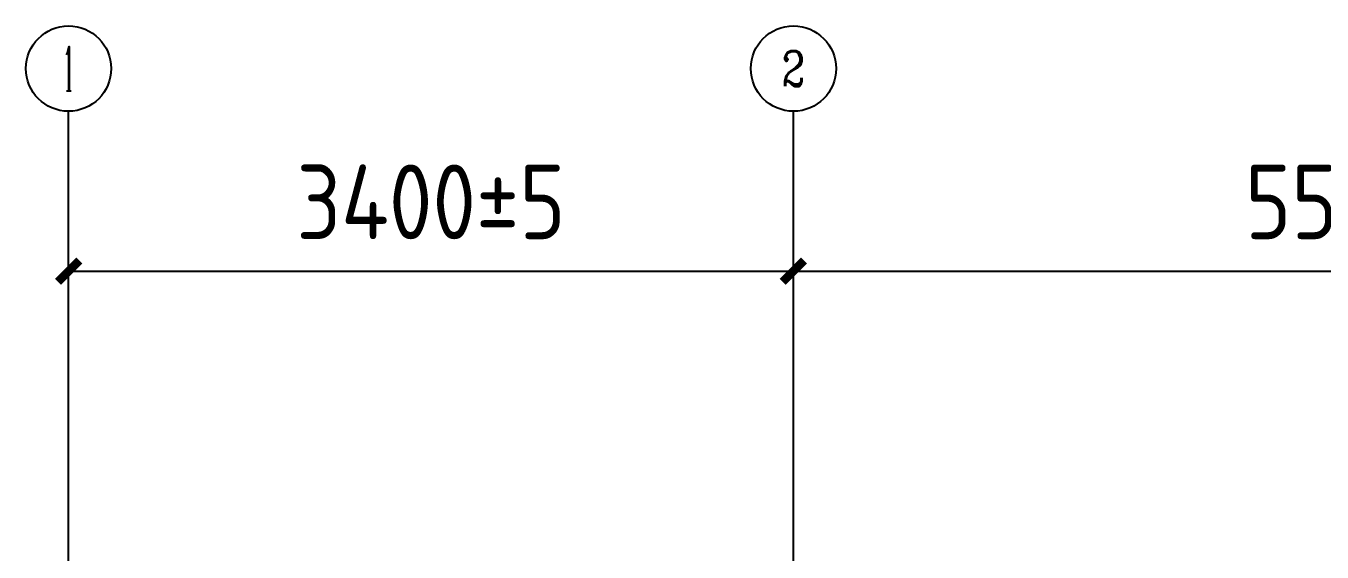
# Model space of a CAD drawing. Extents: x 1129386 to 1341523, y 309636 to 351636.
# Drawn here: x 1221323 to 1227403, y 344017 to 346484 of the extents above; entities that cross this region are included whole.
import ezdxf
from ezdxf.enums import TextEntityAlignment as Align

# ---------------------------------------------------------------- set-up
doc = ezdxf.new("R2010")
doc.units = 0
doc.header["$LTSCALE"] = 1000
doc.header["$MEASUREMENT"] = 0
for name, color, linetype in [('AXIS', 3, 'Continuous'), ('AXIS_TEXT', 7, 'Continuous'), ('DOTE', 1, 'Continuous')]:
    doc.layers.add(name, color=color, linetype=linetype)
doc.styles.add('_TCH_AXIS', font='COMPLEX', dxfattribs={"bigfont": 'GBCBIG'})
doc.styles.add('COMPLEX', font='COMPLEX')
doc.styles.get("Standard").update_dxf_attribs({"font": 'gbenor.shx', "bigfont": 'gbcbig.shx'})
doc.dimstyles.new('STANDARD$0', dxfattribs={"dimscale": 100, "dimtxt": 3.5, "dimasz": 1, "dimexe": 2.5, "dimexo": 3, "dimgap": 1.5, "dimtad": 1, "dimdec": 0, "dimzin": 0, "dimdsep": 46, "dimtxsty": 'Standard', "dimblk": 'ARCHTICK', "dimcen": 0.09, "dimadec": 0, "dimazin": 0, "dimtfac": 1, "dimtdec": 0, "dimtix": 1, "dimtmove": 2, "dimatfit": 3, "dimldrblk": 'ARCHTICK', "dimfxl": 1, "dimtolj": 1, "dimtzin": 0, "dimarcsym": 0})

# ---------------------------------------------------------------- blocks, each defined once
blk = doc.blocks.new('_ArchTick')
at = {"color": 0, "linetype": 'ByBlock', "const_width": 0.4}
blk.add_lwpolyline([(-0.5, -0.5), (0.5, 0.5)], dxfattribs=at)
blk = doc.blocks.new('*D112')
at = {"color": 0, "lineweight": -2}
for p, q in [((1221523.4, 344384.5), (1221523.4, 345584.5)), ((1224923.4, 344384.5), (1224923.4, 345584.5))]:
    blk.add_line(p, q, dxfattribs=at)
at = {"color": 0, "linetype": 'ByBlock', "lineweight": -2}
blk.add_line((1221523.4, 345334.5), (1224923.4, 345334.5), dxfattribs=at)
at = {"layer": 'Defpoints', "color": 0}
for p in [(1224923.4, 345334.5), (1221523.4, 344084.5), (1224923.4, 344084.5)]:
    blk.add_point(p, dxfattribs=at)
at = {"color": 0, "lineweight": -2, "xscale": 100, "yscale": 100, "zscale": 100, "rotation": 180}
blk.add_blockref('_ArchTick', (1221523.4, 345334.5), dxfattribs=at)
at = {"color": 0, "lineweight": -2, "xscale": 100, "yscale": 100, "zscale": 100}
blk.add_blockref('_ArchTick', (1224923.4, 345334.5), dxfattribs=at)
at = {"color": 0, "insert": (1223223.4, 345659.5), "char_height": 350, "attachment_point": 5}
blk.add_mtext('\\A1;3400%%P5', dxfattribs=at)
blk = doc.blocks.new('*D113')
at = {"color": 0, "lineweight": -2}
for p, q in [((1224923.4, 344384.5), (1224923.4, 345584.5)), ((1230423.4, 344384.5), (1230423.4, 345584.5))]:
    blk.add_line(p, q, dxfattribs=at)
at = {"color": 0, "linetype": 'ByBlock', "lineweight": -2}
blk.add_line((1224923.4, 345334.5), (1230423.4, 345334.5), dxfattribs=at)
at = {"layer": 'Defpoints', "color": 0}
for p in [(1230423.4, 345334.5), (1224923.4, 344084.5), (1230423.4, 344084.5)]:
    blk.add_point(p, dxfattribs=at)
at = {"color": 0, "lineweight": -2, "xscale": 100, "yscale": 100, "zscale": 100, "rotation": 180}
blk.add_blockref('_ArchTick', (1224923.4, 345334.5), dxfattribs=at)
at = {"color": 0, "lineweight": -2, "xscale": 100, "yscale": 100, "zscale": 100}
blk.add_blockref('_ArchTick', (1230423.4, 345334.5), dxfattribs=at)
at = {"color": 0, "insert": (1227673.4, 345659.5), "char_height": 350, "attachment_point": 5}
blk.add_mtext('\\A1;5500%%P5', dxfattribs=at)
blk = doc.blocks.new('_AXISO')
blk.add_circle((0, 0), 0.5)
at = {"layer": 'AXIS_TEXT', "style": 'COMPLEX', "width": 1.041667}
blk.add_attdef('A', text='', height=0.56, dxfattribs=at).set_placement((-0.25, -0.28), (0.25, -0.28), align=Align.FIT)

msp = doc.modelspace()

# ---------------------------------------------------------------- linework, layer by layer
at = {"layer": 'AXIS'}
for p, q in [((1221523.4, 344084.5), (1221523.4, 346084.5)), ((1224923.4, 344084.5), (1224923.4, 346084.5))]:
    msp.add_line(p, q, dxfattribs=at)
at = {"layer": 'DOTE'}
for p, q in [((1221523.4, 336729.5), (1221523.4, 344084.5)), ((1224923.4, 336729.5), (1224923.4, 344084.5))]:
    msp.add_line(p, q, dxfattribs=at)

# ---------------------------------------------------------------- block references
at = {"layer": 'AXIS'}
ref = msp.add_blockref('_AXISO', (1221523.4, 346284.5), dxfattribs=dict(at, xscale=400, yscale=400, zscale=400))
ref.add_attrib('A', '1', dxfattribs={"layer": 'AXIS_TEXT', "height": 208.1, "style": '_TCH_AXIS', "width": 0.55371}).set_placement((1221498.7, 346180.4), (1221548.2, 346180.4), align=Align.FIT)
ref = msp.add_blockref('_AXISO', (1224923.4, 346284.5), dxfattribs=dict(at, xscale=400, yscale=400, zscale=400))
ref.add_attrib('A', '2', dxfattribs={"layer": 'AXIS_TEXT', "height": 164.4, "style": '_TCH_AXIS', "width": 0.995025}).set_placement((1224868.6, 346202.3), (1224978.2, 346202.3), align=Align.FIT)

# ---------------------------------------------------------------- dimensions: what is measured, and where the dimension line sits
at = {"color": 3}
for p1, p2, text, picture, middle in [((1221523.4, 344084.5), (1224923.4, 344084.5), '3400%%P5', '*D112', (1223223.4, 345659.5)), ((1224923.4, 344084.5), (1230423.4, 344084.5), '5500%%P5', '*D113', (1227673.4, 345659.5))]:
    dim = msp.add_aligned_dim(p1=p1, p2=p2, distance=1250, text=text, dimstyle='STANDARD$0', override={"dimblk": 'ArchTick', "dimfxl": 0}, dxfattribs=at)
    dim.commit()
    dim.dimension.update_dxf_attribs({"geometry": picture, "text_midpoint": middle})

doc.saveas('drawing.dxf')
